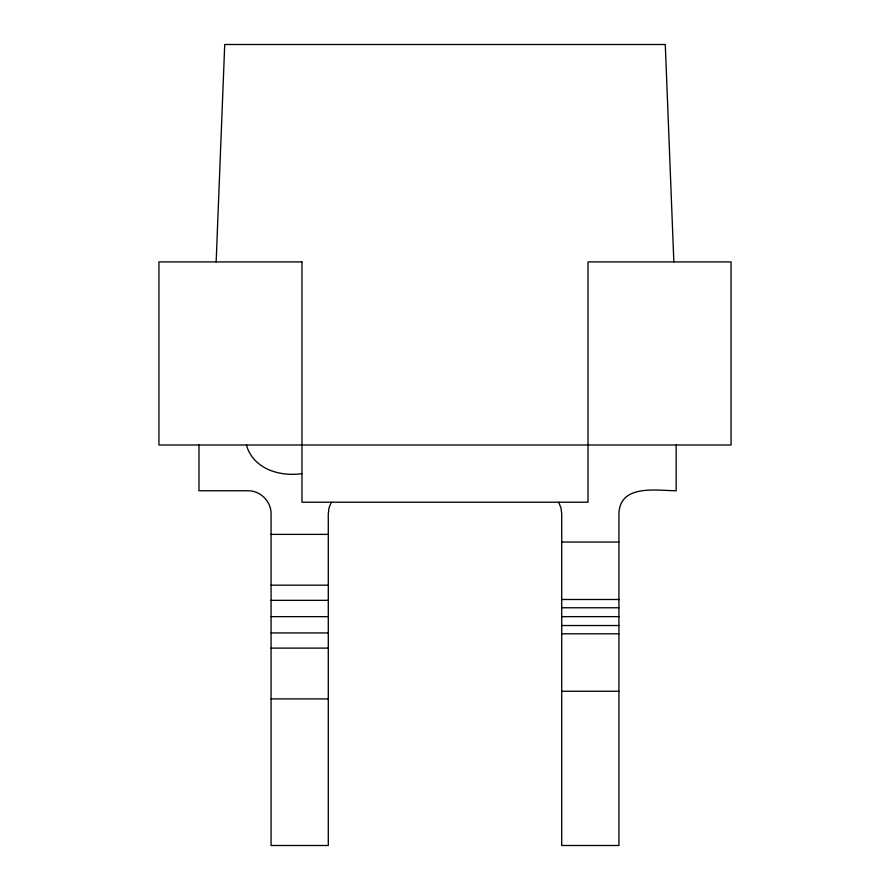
<?xml version="1.0" encoding="UTF-8"?>
<svg xmlns="http://www.w3.org/2000/svg" width="890" height="890" viewBox="0 0 890 890"><rect width="100%" height="100%" fill="white"/><g stroke="black" fill="none" stroke-linecap="round" stroke-linejoin="round"><path stroke-width="1.33" d="M216.148 261.916L224.725 44.5L665.275 44.5L673.852 261.916M331.347 502.216L329.066 507.734L328.288 513.652L328.288 845.5L271.072 845.5L271.072 513.652C271.15 501.404 260.436 490.69 248.188 490.768L198.982 490.768L198.982 445M301.966 473.602C279.76 476.984 253.049 468.819 246.419 445M271.072 534.378L328.288 534.378M561.712 542.043L618.928 542.043M271.072 585.175L328.288 585.175M561.712 599.482L618.928 599.482M271.072 600.35L328.288 600.35M561.712 607.759L618.928 607.759M271.072 616.648L328.288 616.648M561.712 616.648L618.928 616.648M561.712 625.525L618.928 625.525M271.072 632.935L328.288 632.935M561.712 633.802L618.928 633.802M271.072 648.109L328.288 648.109M561.712 691.241L618.928 691.241M271.072 698.906L328.288 698.906M558.653 502.216L560.934 507.734L561.712 513.652L561.712 845.5L618.928 845.5L618.928 513.652C619.918 483.882 656.776 490.646 676.144 490.768L676.144 445M301.966 261.916L158.932 261.916L158.932 445L731.068 445L731.068 261.916L588.034 261.916L588.034 502.216L301.966 502.216L301.966 261.916"/></g></svg>
